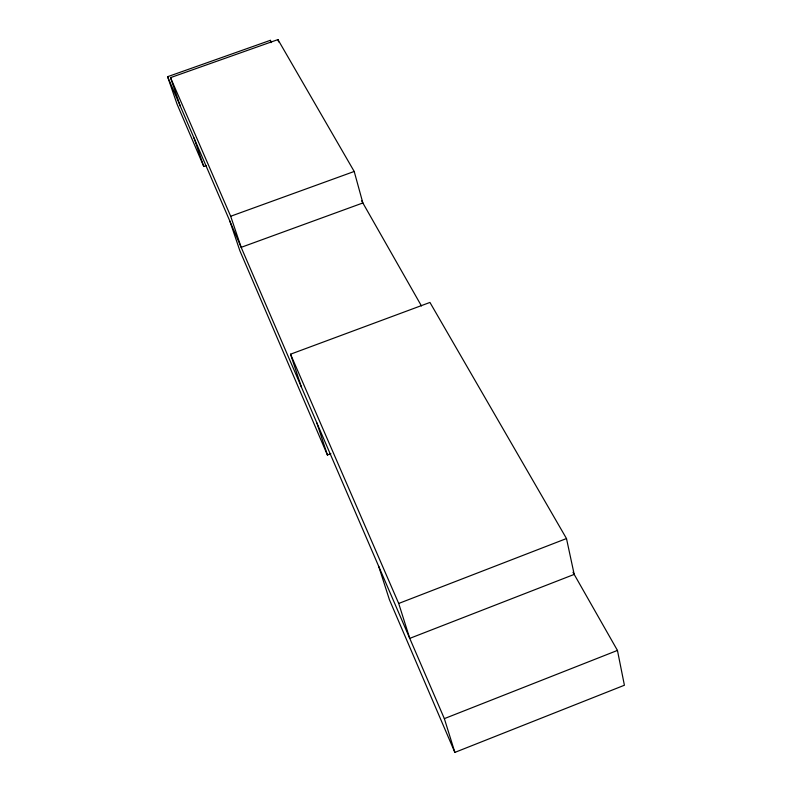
<?xml version="1.0" encoding="UTF-8"?>
<svg xmlns="http://www.w3.org/2000/svg" width="792" height="792" viewBox="0 0 792 792"><rect width="100%" height="100%" fill="white"/><g stroke="black" fill="none" stroke-linecap="round" stroke-linejoin="round"><path stroke-width="1.19" d="M378.715 566.379L389.397 599.643L454.865 752.4L624.403 685.238L617.453 650.42L572.992 572.279M454.865 752.4L444.352 718.631L617.453 650.42M566.488 538.55L574.2 574.408L409.751 638.382L398.703 603.464L566.488 538.55L429.947 302.445L290.535 354.202L301.435 387.12M229.779 220.918L239.877 250.747L327.423 455.024L330.888 453.717M230.68 216.265L354.202 171.468L362.865 202.97L241.164 247.342L230.68 216.265L170.518 77.636L277.942 39.6L354.202 171.468M271.527 42.431L270.329 40.333L167.597 76.705L177.052 104.148L203.762 166.478L206.088 165.637M361.677 200.881L421.443 305.93M290.535 354.202L398.703 603.464M167.597 76.705L444.352 718.631M170.518 77.636L180.368 106.316M194.01 137.957L203.762 166.478M316.81 422.809L327.423 455.024M270.329 40.333L271.012 42.649M277.942 39.6L278.616 41.917"/></g></svg>
